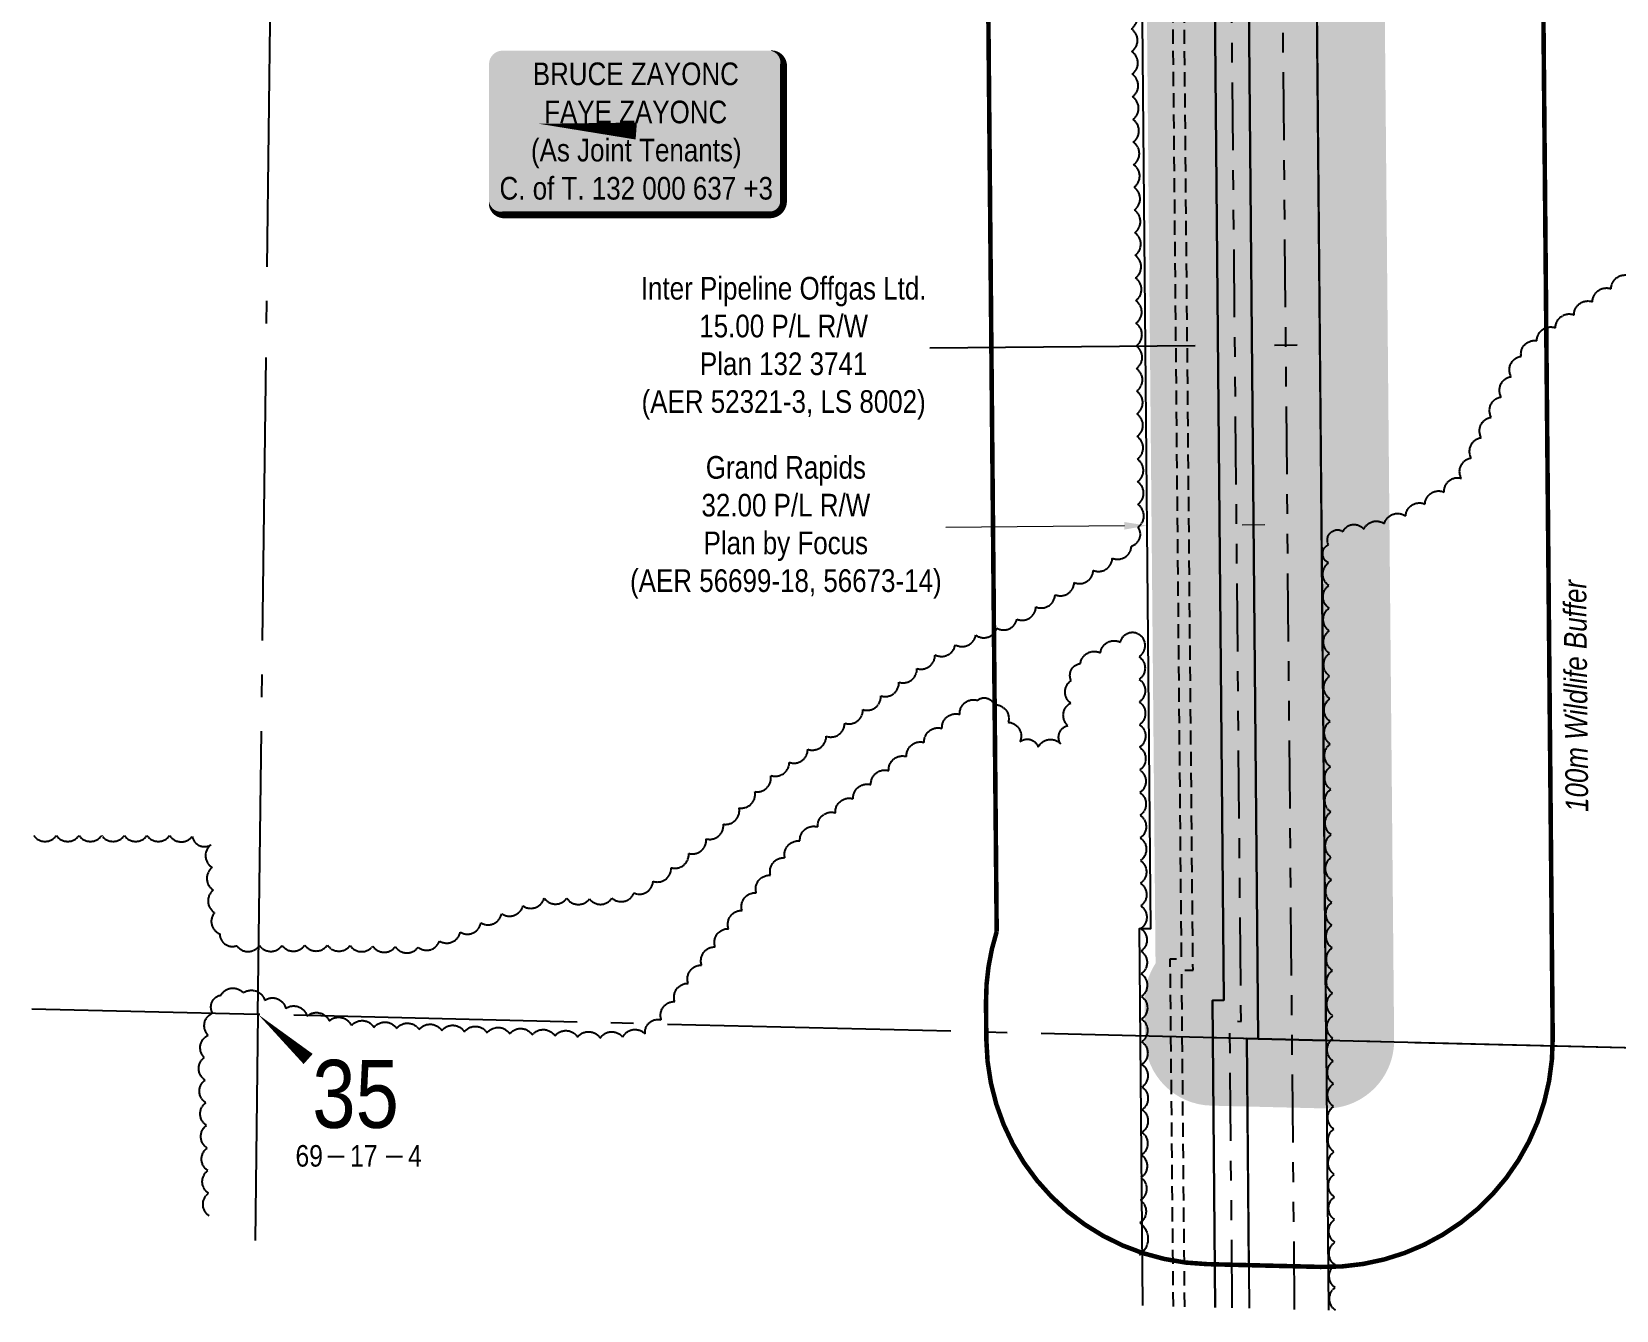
# Model space of a CAD drawing. Extents: x 404549 to 406523, y 6097526 to 6099469.
# Drawn here: x 404986 to 405685, y 6097526 to 6098090 of the extents above; entities that cross this region are included whole.
import ezdxf
from ezdxf.enums import TextEntityAlignment as Align

# ---------------------------------------------------------------- set-up
doc = ezdxf.new("R2010")
doc.units = 0
doc.header["$LTSCALE"] = 5
doc.header["$PDSIZE"] = 0.5
for name, pattern in [('0', [1, 1, 0]), ('foc-DRILLPATH', [14.75, 6, -1.75, 1.75, -1.75, 1.75, -1.75]), ('foc-QUARTERLINE', [33, 25, -3, 2, -3]), ('foc-TIELINE', [1.875, 1.25, -0.625]), ('UG_PIPE', [1.875, 1.25, -0.625])]:
    doc.linetypes.add(name, pattern=pattern)
doc.layers.get('Defpoints').update_dxf_attribs({"color": 9})
for name, color, linetype in [('10', 1, 'Continuous'), ('9', 3, 'Continuous'), ('AS-PIPE-UG', 44, 'UG_PIPE'), ('C-RW', 13, 'Continuous'), ('CG-NOTES', 7, 'Continuous'), ('F-RW', 190, 'Continuous'), ('L-SECLBL', 7, 'Continuous'), ('L-SECQ', 8, 'foc-QUARTERLINE'), ('L-TITLEDB', 4, 'Continuous'), ('P-BUFFER-H 30m', 51, 'Continuous'), ('P-BUFFER-YELLOW', 50, 'foc-TIELINE'), ('P-BUFFER-YELLOW-T', 50, 'Continuous'), ('P-PDRILLPATH', 12, 'foc-DRILLPATH'), ('P-PROPOSED', 10, 'Continuous'), ('P-PROPOSED-T', 10, 'Continuous'), ('T-BUSH', 110, '0')]:
    doc.layers.add(name, color=color, linetype=linetype)
doc.layers.add('F-RW-T', color=190, linetype='Continuous', lineweight=9)
doc.layers.add('P-REPAIR-GREEN-H', color=7, linetype='Continuous', true_color=0xd9ffb3)
doc.layers.add('P-REPAIR-PURPLE-H', color=7, linetype='Continuous', true_color=0xeeddfd)
doc.styles.add('80', font='ARIALN.TTF', dxfattribs={"height": 10})
doc.styles.add('80CG', font='ARIALN.TTF', dxfattribs={"height": 10})
doc.styles.add('80L', font='ARIALN.TTF', dxfattribs={"height": 10})
doc.styles.add('SIMPLEX', font='ARIALN.TTF')
doc.dimstyles.new('Compass 5 000', dxfattribs={"dimscale": 5, "dimtxt": 9, "dimasz": 2, "dimexe": 0.2, "dimexo": 0.0625, "dimgap": 0.5, "dimtad": 0, "dimtih": 1, "dimtoh": 1, "dimzin": 0, "dimdsep": 46, "dimtxsty": '80CG', "dimcen": 0.1, "dimse1": 1, "dimse2": 1, "dimclrd": 256, "dimclrt": 256, "dimaunit": 1, "dimadec": 4, "dimazin": 0, "dimtfac": 0.06, "dimtofl": 0, "dimtmove": 0, "dimatfit": 1, "dimfxl": 0.2, "dimtolj": 1, "dimtzin": 0, "dimlwd": -1, "dimarcsym": 0})

# ---------------------------------------------------------------- blocks, each defined once
blk = doc.blocks.new('L-SECLBL')
at = {"layer": '9', "color": 7}
for p, q in [((-5.08, -27.83), (-12.29, -27.83)), ((20.7, -27.83), (13.5, -27.83))]:
    blk.add_line(p, q, dxfattribs=at)
at = {"layer": '10', "color": 2, "style": 'SIMPLEX'}
blk.add_attdef('SEC', text='', height=30, dxfattribs=at).set_placement((0, 0), align=Align.MIDDLE)
at = {"layer": '10', "color": 5, "style": '80L'}
blk.add_attdef('TWP', text='', height=9.5, dxfattribs=at).set_placement((-14.43, -27.37), align=Align.MIDDLE_RIGHT)
blk.add_attdef('RGE', text='', height=9.5, dxfattribs=at).set_placement((3.62, -27.37), align=Align.MIDDLE_CENTER)
blk.add_attdef('MER', text='', height=9.5, dxfattribs=at).set_placement((23.17, -27.37), align=Align.MIDDLE_LEFT)
blk = doc.blocks.new('*D429')
at = {"layer": 'Defpoints', "color": 0, "transparency": 16777216}
for p in [(405551.85, 6098252.99), (405525.71, 6097829.16), (405555.81, 6097829.44)]:
    blk.add_point(p, dxfattribs=at)
at = {"layer": 'P-PROPOSED-T', "color": 240, "transparency": 16777216}
for p, q in [((405511.75, 6098252.61), (405501.75, 6098252.52)), ((405561.85, 6098253.08), (405670.18, 6098254.09))]:
    blk.add_line(p, q, dxfattribs=at)
for points in [[(405511.74, 6098254.28), (405511.77, 6098250.94), (405521.75, 6098252.7)], [(405561.84, 6098254.75), (405561.87, 6098251.41), (405551.85, 6098252.99)]]:
    blk.add_solid(points, dxfattribs=at)
at = {"layer": 'P-PROPOSED-T', "transparency": 16777216, "insert": (405741.99, 6098254.09), "char_height": 10, "attachment_point": 5, "style": '80CG'}
blk.add_mtext('\\A1;Inter Pipeline (Corridor) Inc.\\P30.00 P/L R/W\\PPlan 092 5186\\P(AER 48184-4, LS 7007)', dxfattribs=at)
blk = doc.blocks.new('*D430')
at = {"layer": 'Defpoints', "color": 0, "transparency": 16777216}
for p in [(405509.62, 6097951.66), (405509.63, 6097950.25), (405524.6, 6097950.39)]:
    blk.add_point(p, dxfattribs=at)
at = {"layer": 'P-PROPOSED-T', "color": 240, "transparency": 16777216}
for p, q in [((405499.62, 6097951.57), (405382.45, 6097950.5)), ((405534.59, 6097951.89), (405544.59, 6097951.98))]:
    blk.add_line(p, q, dxfattribs=at)
for points in [[(405499.61, 6097953.24), (405499.64, 6097949.9), (405509.62, 6097951.66)], [(405534.58, 6097953.56), (405534.61, 6097950.22), (405524.59, 6097951.8)]]:
    blk.add_solid(points, dxfattribs=at)
at = {"layer": 'P-PROPOSED-T', "transparency": 16777216, "insert": (405317.91, 6097950.5), "char_height": 10, "attachment_point": 5, "style": '80CG'}
blk.add_mtext('\\A1;Inter Pipeline Offgas Ltd.\\P15.00 P/L R/W\\PPlan 132 3741\\P(AER 52321-3, LS 8002)', dxfattribs=at)
blk = doc.blocks.new('*D434')
at = {"layer": 'Defpoints', "color": 0, "transparency": 16777216}
for p in [(405478.32, 6097872.22), (405479.56, 6097735.74), (405511.56, 6097736.03)]:
    blk.add_point(p, dxfattribs=at)
at = {"layer": 'F-RW-T', "transparency": 16777216}
for p, q in [((405520.32, 6097872.6), (405530.32, 6097872.69)), ((405468.32, 6097872.13), (405389.47, 6097871.41))]:
    blk.add_line(p, q, dxfattribs=at)
for points in [[(405468.31, 6097873.79), (405468.34, 6097870.46), (405478.32, 6097872.22)], [(405520.3, 6097874.27), (405520.33, 6097870.93), (405510.32, 6097872.51)]]:
    blk.add_solid(points, dxfattribs=at)
at = {"layer": 'F-RW-T', "transparency": 16777216, "insert": (405318.88, 6097871.41), "char_height": 10, "attachment_point": 5, "style": '80CG'}
blk.add_mtext('\\A1;Grand Rapids\\P32.00 P/L R/W\\PPlan by Focus\\P(AER 56699-18, 56673-14)', dxfattribs=at)
blk = doc.blocks.new('*U436')
h = blk.add_hatch(color=59)
edge = h.paths.add_edge_path()
edge.add_line((-59, -37), (59, -37))
edge.add_arc((59, -31), 6, 270, 360)
edge.add_line((65, -31), (65, 29.5))
edge.add_arc((59, 29.5), 6, 0, 90)
edge.add_line((59, 35.5), (-59, 35.5))
edge.add_arc((-59, 29.5), 6, 90, 180)
edge.add_line((-65, 29.5), (-65, -31))
edge.add_arc((-59, -31), 6, 180, 270)
at = {"color": 1, "flags": 128}
blk.add_lwpolyline([(-59, -37, 3, 3, 0), (59, -37, 3, 3, 0.414214), (65, -31, 3, 3, 0), (65, 29.5, 3, 0, 0.414214), (59, 35.5, 0, 0, 0), (-59, 35.5, 0, 0, 0.414214), (-65, 29.5, 0, 0, 0), (-65, -31, 0, 3, 0.414214)], format="xyseb", close=True, dxfattribs=at)
blk.add_lwpolyline([(-42.91, 3.2, 0, 7.5, 0), (0, 0, 0, 0, 0)], format="xyseb", dxfattribs=at)
at = {"color": 1, "style": '80'}
blk.add_attdef('ENTER_TEXT_001', (-35.99, -5), '', height=10, dxfattribs=at)

msp = doc.modelspace()

# ---------------------------------------------------------------- hatches: boundary and pattern name
at = {"layer": 'P-BUFFER-H 30m'}
h = msp.add_hatch(color=256, dxfattribs=at)
h.dxf.hatch_style = 1
h.paths.add_polyline_path([(405580.102, 6098446.809, 0.4051831), (405550.759, 6098476.529), (405520.751, 6098477.185), (405505.748, 6098477.513, 0.4233021), (405475.094, 6098447.247), (405482.078, 6097678.925, 0.1474768), (405477.229, 6097662.297), (405477.379, 6097645.828, 0.4044068), (405506.642, 6097616.11), (405526.647, 6097615.619), (405556.655, 6097614.884, 0.4240888), (405587.389, 6097645.148)])
h.paths.add_polyline_path([(405557.391, 6097644.875), (405527.383, 6097645.61), (405507.377, 6097646.101), (405507.228, 6097662.57), (405512.227, 6097662.616), (405505.093, 6098447.52), (405520.096, 6098447.192), (405550.103, 6098446.537)], flags=16)
at = {"layer": 'P-REPAIR-GREEN-H'}
h = msp.add_hatch(color=256, dxfattribs=at)
h.dxf.hatch_style = 1
h.paths.add_polyline_path([(405527.383, 6097645.61), (405507.377, 6097646.101), (405507.228, 6097662.57), (405512.227, 6097662.616), (405505.093, 6098447.52), (405520.096, 6098447.192)])
at = {"layer": 'P-REPAIR-PURPLE-H'}
h = msp.add_hatch(color=256, dxfattribs=at)
h.dxf.hatch_style = 1
h.paths.add_polyline_path([(405527.383, 6097645.61), (405557.391, 6097644.875), (405550.103, 6098446.537), (405520.096, 6098447.192)])

# ---------------------------------------------------------------- linework, layer by layer
at = {"layer": 'AS-PIPE-UG', "flags": 128}
for points in [[(405489.955, 6097527.471), (405488.56, 6097680.901), (405493.56, 6097680.947), (405486.581, 6098448.769), (405485.093, 6098469.303), (405481.166, 6098528.081), (405468.946, 6098563.232)], [(405494.956, 6097527.345), (405493.606, 6097675.947), (405498.605, 6097675.992), (405491.579, 6098448.972), (405490.081, 6098469.65), (405486.11, 6098529.087), (405474.279, 6098563.118)]]:
    msp.add_lwpolyline(points, dxfattribs=at)
at = {"layer": 'C-RW', "flags": 128}
for points in [[(405508.46, 6097527.005), (405507.228, 6097662.57), (405512.227, 6097662.616), (405505.093, 6098447.52), (405520.096, 6098447.192), (405527.383, 6097645.61), (405522.383, 6097645.733), (405523.464, 6097526.627)], [(405523.291, 6097545.681), (405522.381, 6097645.733), (405527.383, 6097645.61), (405520.096, 6098447.192), (405550.103, 6098446.537), (405558.473, 6097525.745)]]:
    msp.add_lwpolyline(points, dxfattribs=at)
at = {"layer": 'F-RW', "flags": 128}
msp.add_lwpolyline([(405476.451, 6097527.812), (405474.938, 6097694.278), (405479.938, 6097694.323), (405473.085, 6098448.219), (405505.093, 6098447.52), (405512.227, 6097662.616), (405507.228, 6097662.57), (405508.46, 6097527.005)], dxfattribs=at)
at = {"layer": 'L-SECLBL', "flags": 128}
msp.add_lwpolyline([(405085.877, 6097656.433, 0, 6, 0), (405108.019, 6097636.708, 0, 0, 0)], format="xyseb", dxfattribs=at)
at = {"layer": 'L-SECQ'}
for p, q in [((405085.877, 6097656.433), (405095.747, 6098456.462)), ((404985.984, 6097658.882), (405085.877, 6097656.433)), ((405085.877, 6097656.433), (405084.645, 6097556.564)), ((405886.499, 6097636.807), (405085.877, 6097656.433))]:
    msp.add_line(p, q, dxfattribs=at)
at = {"layer": 'L-TITLEDB', "flags": 128}
msp.add_lwpolyline([(405527.383, 6097645.61), (405520.096, 6098447.192), (405892.52, 6098439.016), (405881.32, 6097636.934)], close=True, dxfattribs=at)
at = {"layer": 'P-BUFFER-YELLOW', "ltscale": 2, "const_width": 1.999, "flags": 128}
msp.add_lwpolyline([(405651.199, 6098326.499), (405657.386, 6097645.784, -0.4240888), (405554.94, 6097544.905), (405524.932, 6097545.64), (405504.927, 6097546.131, -0.4044068), (405407.382, 6097645.192), (405407.232, 6097661.661, -0.0795573), (405411.948, 6097692.93), (405407.183, 6098217.143)], format="xyb", dxfattribs=at)
at = {"layer": 'P-PDRILLPATH', "flags": 128}
for points in [[(405515.962, 6097526.816), (405514.812, 6097653.421), (405519.812, 6097653.298), (405512.598, 6098446.913), (405511.296, 6098466.846), (405506.886, 6098533.312), (405497.516, 6098562.624)], [(405543.469, 6097526.123), (405542.391, 6097644.739), (405535.099, 6098446.992), (405531.441, 6098561.902)]]:
    msp.add_lwpolyline(points, dxfattribs=at)
at = {"layer": 'P-PROPOSED', "flags": 128}
for points in [[(405527.383, 6097645.61), (405507.377, 6097646.101), (405507.228, 6097662.57), (405512.227, 6097662.616), (405505.093, 6098447.52), (405520.096, 6098447.192)], [(405527.383, 6097645.61), (405557.391, 6097644.875), (405550.103, 6098446.537), (405520.096, 6098447.192)]]:
    msp.add_lwpolyline(points, close=True, dxfattribs=at)
at = {"layer": 'T-BUSH', "flags": 128}
for points in [[(404986.882, 6097735.379, 0.5205671), (404996.882, 6097735.379, 0.5205671), (405006.882, 6097735.379, 0.5205671), (405016.882, 6097735.379, 0.5205671), (405026.882, 6097735.379, 0.5205671), (405036.882, 6097735.379, 0.5205671), (405046.882, 6097735.379, 0.5205671), (405056.831, 6097734.979, 0.5205671), (405065.049, 6097731.272, 0.5205671), (405065.604, 6097721.288, 0.5205671), (405066.159, 6097711.303, 0.5205671), (405066.714, 6097701.318, 0.5205671), (405068.983, 6097692.023, 0.5205671), (405076.53, 6097686.713, 0.5205671), (405086.53, 6097686.792, 0.5205671), (405096.53, 6097686.871, 0.5205671), (405106.53, 6097686.951, 0.5205671), (405116.529, 6097687.03, 0.5205671), (405126.526, 6097686.837, 0.5205671), (405136.523, 6097686.57, 0.5205671), (405146.519, 6097686.302, 0.5205671), (405156.516, 6097686.035, 0.5205671), (405165.967, 6097688.825, 0.5205671), (405175.183, 6097692.702, 0.5205671), (405184.306, 6097696.796, 0.5205671), (405193.44, 6097700.865, 0.5205671), (405202.826, 6097704.315, 0.5205671), (405212.212, 6097707.765, 0.5205671), (405222.185, 6097707.664, 0.5205671), (405232.182, 6097707.418, 0.5205671), (405242.121, 6097707.738, 0.5205671), (405251.862, 6097710.001, 0.5205671), (405260.301, 6097715.16, 0.5205671), (405268.307, 6097721.142, 0.5205671), (405276.018, 6097727.508, 0.5205671), (405283.729, 6097733.875, 0.5205671), (405291.316, 6097740.377, 0.5205671), (405298.274, 6097747.559, 0.5205671), (405305.232, 6097754.742, 0.5205671), (405312.204, 6097761.907, 0.5205671), (405320.37, 6097767.68, 0.5205671), (405328.536, 6097773.452, 0.5205671), (405336.701, 6097779.225, 0.5205671), (405344.867, 6097784.997, 0.5205671), (405352.897, 6097790.955, 0.5205671), (405360.852, 6097797.014, 0.5205671), (405368.807, 6097803.074, 0.5205671), (405376.762, 6097809.133, 0.5205671), (405384.718, 6097815.192, 0.5205671), (405393.654, 6097819.632, 0.5205671), (405402.706, 6097823.882, 0.5205671), (405412.015, 6097826.98, 0.5205671), (405420.867, 6097830.914, 0.5205671), (405429.297, 6097836.293, 0.5205671), (405437.726, 6097841.673, 0.5205671), (405446.156, 6097847.053, 0.5205671), (405454.585, 6097852.433, 0.5205671), (405463.015, 6097857.812, 0.5205671), (405471.445, 6097863.192, 0.5205671), (405474.366, 6097871.554, 0.5205671), (405474.263, 6097881.554, 0.5205671), (405474.16, 6097891.553, 0.5205671), (405474.058, 6097901.553, 0.5205671), (405473.955, 6097911.552, 0.5205671), (405473.852, 6097921.552, 0.5205671), (405473.749, 6097931.551, 0.5205671), (405473.647, 6097941.551, 0.5205671), (405473.544, 6097951.55, 0.5205671), (405473.441, 6097961.55, 0.5205671), (405473.339, 6097971.549, 0.5205671), (405473.208, 6097981.548, 0.5205671), (405473.047, 6097991.547, 0.5205671), (405472.886, 6098001.546, 0.5205671), (405472.725, 6098011.544, 0.5205671), (405472.564, 6098021.543, 0.5205671), (405472.403, 6098031.542, 0.5205671), (405472.242, 6098041.54, 0.5205671), (405472.081, 6098051.539, 0.5205671), (405471.919, 6098061.538, 0.5205671), (405471.758, 6098071.536, 0.5205671), (405471.597, 6098081.535, 0.5205671), (405471.436, 6098091.534, 0.5205671), (405471.275, 6098101.533, 0.5205671), (405471.114, 6098111.531, 0.5205671), (405470.953, 6098121.53, 0.5205671), (405470.792, 6098131.529, 0.5205671), (405470.63, 6098141.527, 0.5205671), (405470.532, 6098151.527, 0.5205671), (405470.449, 6098161.527, 0.5205671), (405470.366, 6098171.526, 0.5205671), (405470.283, 6098181.526, 0.5205671), (405470.2, 6098191.525, 0.5205671), (405470.118, 6098201.525, 0.5205671), (405470.035, 6098211.525, 0.5205671), (405469.952, 6098221.524, 0.5205671), (405469.869, 6098231.524, 0.5205671), (405469.786, 6098241.524, 0.5205671), (405469.704, 6098251.523, 0.5205671), (405469.621, 6098261.523, 0.5205671), (405469.538, 6098271.523, 0.5205671), (405469.455, 6098281.522, 0.5205671), (405469.372, 6098291.522, 0.5205671), (405469.289, 6098301.522, 0.5205671), (405469.207, 6098311.521, 0.5205671), (405469.124, 6098321.521, 0.5205671), (405469.041, 6098331.521, 0.5205671), (405468.958, 6098341.52, 0.5205671), (405468.875, 6098351.52, 0.5205671), (405468.792, 6098361.52, 0.5205671), (405465.413, 6098368.322, 0.5205671), (405455.415, 6098368.139, 0.5205671), (405445.417, 6098367.955, 0.5205671), (405435.418, 6098367.771, 0.5205671), (405425.42, 6098367.587, 0.5205671), (405415.422, 6098367.404, 0.5205671), (405405.423, 6098367.22, 0.5205671), (405395.425, 6098367.036, 0.5205671), (405385.427, 6098366.852, 0.5205671), (405375.428, 6098366.668, 0.5205671), (405365.43, 6098366.485, 0.5205671), (405355.432, 6098366.301, 0.5205671), (405345.434, 6098366.117, 0.5205671), (405335.435, 6098365.933, 0.5205671), (405325.437, 6098365.75, 0.5205671), (405315.439, 6098365.566, 0.5205671), (405305.44, 6098365.382, 0.5205671), (405295.441, 6098365.39, 0.5205671), (405285.442, 6098365.49, 0.5205671), (405275.442, 6098365.591, 0.5205671), (405265.443, 6098365.691, 0.5205671), (405255.443, 6098365.792, 0.5205671), (405245.444, 6098365.892, 0.5205671), (405235.444, 6098365.993, 0.5205671), (405225.445, 6098366.094, 0.5205671), (405215.445, 6098366.194, 0.5205671), (405205.446, 6098366.295, 0.5205671), (405195.446, 6098366.395, 0.5205671), (405189.421, 6098361.277, 0.5205671), (405188.194, 6098351.387, 0.5205671), (405187.454, 6098341.414, 0.5205671), (405186.713, 6098331.442, 0.5205671), (405185.973, 6098321.469, 0.5205671), (405185.233, 6098311.497, 0.5205671), (405184.493, 6098301.524, 0.5205671), (405183.752, 6098291.551, 0.5205671), (405183.012, 6098281.579, 0.5205671), (405178.756, 6098275.535, 0.5205671), (405168.762, 6098275.902, 0.5205671), (405158.769, 6098276.268, 0.5205671), (405148.776, 6098276.634, 0.5205671), (405138.783, 6098277.001, 0.5205671), (405128.789, 6098277.367, 0.5205671), (405118.796, 6098277.734, 0.5205671), (405108.803, 6098278.1, 0.5205671), (405098.81, 6098278.467, 0.5205671), (405092.766, 6098285.683, 0.5205671), (405089.461, 6098294.658, 0.5205671), (405090.127, 6098304.636, 0.5205671), (405090.792, 6098314.614, 0.5205671), (405091.457, 6098324.592, 0.5205671), (405092.122, 6098334.569, 0.5205671), (405092.787, 6098344.547, 0.5205671), (405093.452, 6098354.525, 0.5205671), (405094.117, 6098364.503, 0.5205671), (405094.783, 6098374.481, 0.5205671), (405095.448, 6098384.459, 0.5205671), (405096.113, 6098394.437, 0.5205671), (405096.682, 6098404.42, 0.5205671), (405097.082, 6098414.412, 0.5205671), (405097.482, 6098424.404, 0.5205671), (405097.882, 6098434.396, 0.5205671), (405098.282, 6098444.388, 0.5205671), (405098.682, 6098454.38, 0.5205671), (405090.374, 6098456.125, 0.5205671), (405080.375, 6098456.269, 0.5205671), (405070.376, 6098456.414, 0.5205671), (405060.377, 6098456.558, 0.5205671), (405050.378, 6098456.703, 0.5205671), (405040.379, 6098456.847, 0.5205671), (405030.38, 6098456.992, 0.5205671), (405020.381, 6098457.136, 0.5205671), (405010.382, 6098457.281, 0.5205671), (405003.841, 6098457.375, 0.5205671)], [(405564.836, 6097869.624, -0.5581064), (405573.974, 6097870.667, -0.4643199), (405583.1, 6097873.068, -0.5205671), (405592.493, 6097876.479, -0.5205671), (405600.992, 6097881.748, -0.5205671), (405609.492, 6097887.017, -0.5205671), (405617.062, 6097893.127, -0.5205671), (405621.462, 6097902.106, -0.5205671), (405625.863, 6097911.086, -0.5205671), (405630.264, 6097920.066, -0.5205671), (405634.665, 6097929.045, -0.5205671), (405639.065, 6097938.025, -0.5205671), (405643.466, 6097947.005, -0.5205671), (405650.403, 6097953.814, -0.5205671), (405658.593, 6097959.551, -0.5205671), (405666.784, 6097965.288, -0.5205671), (405674.975, 6097971.025, -0.5205671), (405683.165, 6097976.762, -0.5205671), (405691.356, 6097982.499, -0.5205671), (405699.547, 6097988.236, -0.5205671), (405707.859, 6097993.795, -0.5205671), (405716.181, 6097999.34, -0.5205671), (405724.503, 6098004.884, -0.5205671), (405732.825, 6098010.429, -0.5205671), (405741.147, 6098015.974, -0.5205671), (405749.469, 6098021.519, -0.5205671), (405757.791, 6098027.064, -0.5205671), (405766.113, 6098032.608, -0.5205671), (405774.605, 6098037.855, -0.5205671), (405783.631, 6098042.159, -0.5205671), (405792.657, 6098046.462, -0.5205671), (405800.798, 6098051.896, -0.5205671), (405807.134, 6098059.633, -0.5205671), (405813.469, 6098067.371, -0.5205671), (405819.804, 6098075.108, -0.5205671), (405826.14, 6098082.845, -0.5205671), (405832.475, 6098090.582, -0.5205671), (405838.861, 6098098.274, -0.5205671), (405845.741, 6098105.532, -0.5205671), (405852.62, 6098112.789, -0.5205671), (405859.816, 6098119.517, -0.5205671), (405868.86, 6098122.753, -0.5205671), (405871.85, 6098132.295, -0.5205671), (405874.84, 6098141.838, -0.5205671), (405877.829, 6098151.381, -0.5205671), (405881.765, 6098160.098, -0.5205671), (405890.811, 6098164.363, -0.5205671), (405899.856, 6098168.627, -0.5205671), (405900.425, 6098159.594, -0.5205671), (405900.378, 6098149.594, -0.5205671), (405900.331, 6098139.594, -0.5205671), (405900.284, 6098129.594, -0.5205671), (405900.236, 6098119.594, -0.5205671), (405900.189, 6098109.595, -0.5205671), (405900.142, 6098099.595, -0.5205671), (405900.095, 6098089.595, -0.5205671), (405899.996, 6098079.595, -0.5205671), (405899.891, 6098069.596, -0.5205671), (405899.785, 6098059.596, -0.5205671), (405899.68, 6098049.597, -0.5205671), (405899.575, 6098039.598, -0.5205671), (405899.469, 6098029.598, -0.5205671), (405899.364, 6098019.599, -0.5205671), (405899.238, 6098009.599, -0.5205671), (405899.102, 6097999.6, -0.5205671), (405898.965, 6097989.601, -0.5205671), (405898.829, 6097979.602, -0.5205671), (405898.693, 6097969.603, -0.5205671), (405898.557, 6097959.604, -0.5205671), (405898.421, 6097949.605, -0.5205671), (405898.285, 6097939.606, -0.5205671), (405898.149, 6097929.607, -0.5205671), (405898.013, 6097919.608, -0.5205671), (405897.876, 6097909.609, -0.5205671), (405897.74, 6097899.61, -0.5205671), (405897.604, 6097889.611, -0.5205671), (405897.468, 6097879.611, -0.5205671), (405897.332, 6097869.612, -0.5205671), (405897.196, 6097859.613, -0.5205671), (405897.06, 6097849.614, -0.5205671), (405896.923, 6097839.615, -0.5205671), (405896.787, 6097829.616, -0.5205671), (405896.651, 6097819.617, -0.5205671), (405896.515, 6097809.618, -0.5205671), (405896.379, 6097799.619, -0.5205671), (405896.243, 6097789.62, -0.5205671), (405896.107, 6097779.621, -0.5205671), (405895.971, 6097769.622, -0.5205671), (405895.834, 6097759.623, -0.5205671), (405895.698, 6097749.624, -0.5205671), (405895.562, 6097739.624, -0.5205671), (405895.426, 6097729.625, -0.5205671), (405895.29, 6097719.626, -0.5205671), (405895.154, 6097709.627, -0.5205671), (405895.018, 6097699.628, -0.5205671), (405894.881, 6097689.629, -0.5205671), (405894.745, 6097679.63, -0.5205671), (405894.609, 6097669.631, -0.5205671), (405894.473, 6097659.632, -0.5205671), (405894.337, 6097649.633, -0.5205671), (405894.201, 6097639.634, -0.5205671), (405894.065, 6097629.635, -0.5205671), (405893.929, 6097619.636, -0.5205671), (405893.792, 6097609.637, -0.5205671), (405893.656, 6097599.637, -0.5205671), (405893.52, 6097589.638, -0.5205671), (405893.384, 6097579.639, -0.5205671), (405893.248, 6097569.64, -0.5205671), (405893.112, 6097559.641, -0.5205671), (405892.976, 6097549.642, -0.5205671), (405892.793, 6097536.202)], [(405561.473, 6097525.772, -0.5205671), (405561.382, 6097535.772, -0.5205671), (405561.292, 6097545.771, -0.5205671), (405561.201, 6097555.771, -0.5205671), (405561.11, 6097565.77, -0.5205671), (405561.019, 6097575.77, -0.5205671), (405560.928, 6097585.77, -0.5205671), (405560.837, 6097595.769, -0.5205671), (405560.746, 6097605.769, -0.5205671), (405560.655, 6097615.768, -0.5205671), (405560.564, 6097625.768, -0.5205671), (405560.473, 6097635.768, -0.5205671), (405560.383, 6097645.767, -0.5205671), (405560.292, 6097655.767, -0.5205671), (405560.201, 6097665.766, -0.5205671), (405560.11, 6097675.766, -0.5205671), (405560.019, 6097685.766, -0.5205671), (405559.928, 6097695.765, -0.5205671), (405559.837, 6097705.765, -0.5205671), (405559.746, 6097715.764, -0.5205671), (405559.655, 6097725.764, -0.5205671), (405559.565, 6097735.763, -0.5205671), (405559.474, 6097745.763, -0.5205671), (405559.383, 6097755.763, -0.5205671), (405559.292, 6097765.762, -0.5205671), (405559.201, 6097775.762, -0.5205671), (405559.11, 6097785.761, -0.5205671), (405559.019, 6097795.761, -0.5205671), (405558.928, 6097805.761, -0.5205671), (405558.837, 6097815.76, -0.5205671), (405558.746, 6097825.76, -0.5205671), (405558.656, 6097835.759, -0.5205671), (405558.565, 6097845.759, -0.5205671), (405558.474, 6097855.759, -0.6483831), (405558.433, 6097863.806, -0.7687154), (405564.836, 6097869.624, -0.5205671)], [(405064.369, 6097567.424, -0.5205671), (405064.057, 6097577.419, -0.5205671), (405063.744, 6097587.414, -0.5205671), (405063.432, 6097597.409, -0.5205671), (405063.119, 6097607.404, -0.5205671), (405062.807, 6097617.399, -0.5205671), (405062.494, 6097627.394, -0.5205671), (405062.181, 6097637.389, -0.5205671), (405063.883, 6097647.22, -0.5205671), (405065.815, 6097657.031, -0.5205671), (405069.596, 6097664.961, -0.5205671), (405079.382, 6097665.934, -0.5205671), (405088.822, 6097662.639, -0.5205671), (405098.164, 6097659.072, -0.5205671), (405107.524, 6097655.565, -0.5205671), (405117.31, 6097653.506, -0.5205671), (405127.095, 6097651.447, -0.5205671), (405137.041, 6097650.638, -0.5205671), (405147.03, 6097650.166, -0.5205671), (405157.019, 6097649.694, -0.5205671), (405167.008, 6097649.222, -0.5205671), (405176.996, 6097648.75, -0.5205671), (405186.985, 6097648.279, -0.5205671), (405196.974, 6097647.808, -0.5205671), (405206.963, 6097647.339, -0.5205671), (405216.952, 6097646.87, -0.5205671), (405226.941, 6097646.4, -0.5205671), (405236.93, 6097645.931, -0.5205671), (405246.874, 6097646.341, -0.5205671), (405256.763, 6097647.83, -0.5205671), (405263.894, 6097654.03, -0.5205671), (405269.844, 6097662.068, -0.5205671), (405275.781, 6097670.114, -0.5205671), (405281.719, 6097678.161, -0.5205671), (405287.657, 6097686.207, -0.5205671), (405293.594, 6097694.253, -0.5205671), (405299.532, 6097702.3, -0.5205671), (405305.801, 6097710.089, -0.5205671), (405312.121, 6097717.838, -0.5205671), (405318.442, 6097725.588, -0.5205671), (405325.099, 6097732.995, -0.5205671), (405332.938, 6097739.204, -0.5205671), (405340.777, 6097745.413, -0.5205671), (405348.615, 6097751.623, -0.5205671), (405356.454, 6097757.832, -0.5205671), (405364.293, 6097764.041, -0.5205671), (405372.131, 6097770.251, -0.5205671), (405379.97, 6097776.46, -0.5205671), (405387.809, 6097782.669, -0.5205671), (405395.647, 6097788.879, -0.5205671), (405403.486, 6097795.088, -0.5205671), (405410.793, 6097793.107, -0.5205671), (405417.041, 6097785.378, -0.5205671), (405422.227, 6097776.828, -0.5205671), (405430.269, 6097774.402, -0.5205671), (405440.153, 6097775.921, -0.5205671), (405443.373, 6097783.92, -0.5205671), (405444.614, 6097793.843, -0.5205671), (405444.844, 6097803.819, -0.5205671), (405448.927, 6097811.31, -0.5205671), (405457.747, 6097816.023, -0.5205671), (405466.567, 6097820.736, -0.5205671), (405474.713, 6097824.315, -0.5205671), (405474.782, 6097814.315, -0.5205671), (405474.851, 6097804.316, -0.5205671), (405474.92, 6097794.316, -0.5205671), (405474.99, 6097784.316, -0.5205671), (405475.059, 6097774.316, -0.5205671), (405475.128, 6097764.317, -0.5205671), (405475.197, 6097754.317, -0.5205671), (405475.266, 6097744.317, -0.5205671), (405475.335, 6097734.317, -0.5205671), (405475.405, 6097724.318, -0.5205671), (405475.474, 6097714.318, -0.5205671), (405475.543, 6097704.318, -0.5205671), (405475.612, 6097694.318, -0.5205671), (405475.681, 6097684.319, -0.5205671), (405475.751, 6097674.319, -0.5205671), (405475.82, 6097664.319, -0.5205671), (405475.889, 6097654.319, -0.5205671), (405475.958, 6097644.32, -0.5205671), (405476.027, 6097634.32, -0.5205671), (405476.097, 6097624.32, -0.5205671), (405476.166, 6097614.32, -0.5205671), (405476.087, 6097604.322, -0.5205671), (405475.855, 6097594.324, -0.5205671), (405475.623, 6097584.327, -0.5205671), (405475.39, 6097574.33, -0.5205671), (405475.158, 6097564.333, -0.5205671), (405474.826, 6097550.044, -0.5205671)]]:
    msp.add_lwpolyline(points, format="xyb", dxfattribs=at)

# ---------------------------------------------------------------- block references
at = {"layer": 'CG-NOTES'}
ref = msp.add_blockref('*U436', (405252.848, 6098046.422), dxfattribs=at)
ref.add_attrib('ENTER_TEXT_001', 'BRUCE ZAYONC', (405207.163, 6098066.681), dxfattribs={"layer": '0', "color": 1, "height": 10, "style": '80'})
ref.add_attrib('ENTER_TEXT_002', 'FAYE ZAYONC', (405212.187, 6098049.837), dxfattribs={"layer": '0', "color": 1, "height": 10, "style": '80'})
ref.add_attrib('ENTER_TEXT_003', '(As Joint Tenants)', (405206.368, 6098033), dxfattribs={"layer": '0', "color": 1, "height": 10, "style": '80'})
ref.add_attrib('ENTER_TEXT_004', 'C. of T. 132 000 637 +3', (405192.493, 6098016.156), dxfattribs={"layer": '0', "color": 1, "height": 10, "style": '80'})
at = {"layer": 'L-SECLBL'}
msp.add_blockref('L-SECLBL', (405128.965, 6097621.313), dxfattribs=at).add_auto_attribs({'SEC': '35', 'TWP': '69', 'RGE': '17', 'MER': '4'})

# ---------------------------------------------------------------- texts
at = {"layer": 'P-BUFFER-YELLOW-T', "insert": (405663.093, 6097744.809), "char_height": 9.99695, "attachment_point": 1, "rotation": 90.520833, "style": '80L'}
msp.add_mtext_dynamic_manual_height_columns('\\pi0.91478;{\\fArial Narrow|b0|i1|c0|p34;100m Wildlife Buffer}', width=103.60614, gutter_width=100, heights=[0], dxfattribs=at)

# ---------------------------------------------------------------- dimensions: what is measured, and where the dimension line sits
at = {"layer": 'F-RW-T'}
dim = msp.add_linear_dim(base=(405478.321, 6097872.218), p1=(405511.56, 6097736.028), p2=(405479.561, 6097735.738), angle=180.520808, text='Grand Rapids\\P32.00 P/L R/W\\PPlan by Focus\\P(AER 56699-18, 56673-14)', dimstyle='Compass 5 000', dxfattribs=at)
dim.commit()
dim.dimension.update_dxf_attribs({"geometry": '*D434', "text_midpoint": (405318.883, 6097871.41), "dimtype": 161})
at = {"layer": 'P-PROPOSED-T'}
for base, p1, p2, angle, text, picture, middle in [((405551.854, 6098252.985), (405525.709, 6097829.162), (405555.813, 6097829.444), 0.535487, 'Inter Pipeline (Corridor) Inc.\\P30.00 P/L R/W\\PPlan 092 5186\\P(AER 48184-4, LS 7007)', '*D429', (405741.992, 6098254.091)), ((405509.622, 6097951.662), (405524.604, 6097950.388), (405509.635, 6097950.252), 180.5224, 'Inter Pipeline Offgas Ltd.\\P15.00 P/L R/W\\PPlan 132 3741\\P(AER 52321-3, LS 8002)', '*D430', (405317.914, 6097950.502))]:
    dim = msp.add_linear_dim(base=base, p1=p1, p2=p2, angle=angle, text=text, dimstyle='Compass 5 000', override={"dimclrd": 240}, dxfattribs=at)
    dim.commit()
    dim.dimension.update_dxf_attribs({"geometry": picture, "text_midpoint": middle, "dimtype": 161})

doc.saveas('drawing.dxf')
